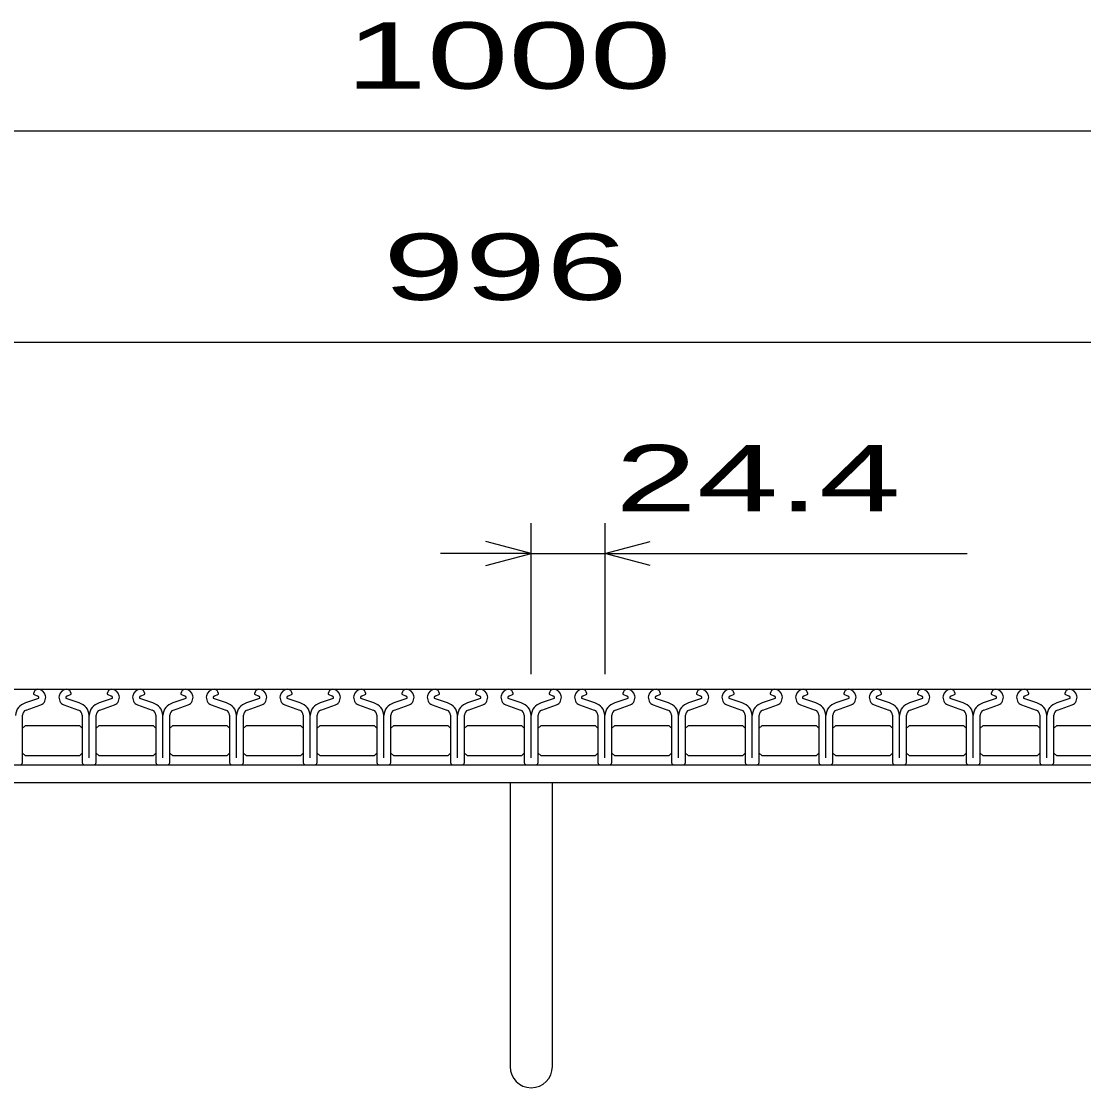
# Model space of a CAD drawing. Units: millimetres, scale not verified. Extents: x -1819 to 1731, y -1297 to 1054.
# Drawn here: x -1089.9 to -738, y -644 to -290.7 of the extents above; entities that cross this region are included whole.
import ezdxf
from ezdxf.enums import TextEntityAlignment as Align

# ---------------------------------------------------------------- set-up
doc = ezdxf.new("R2010")
doc.units = ezdxf.units.MM
doc.header["$LTSCALE"] = 10
for name, color, linetype, lineweight in [('16', 3, 'Continuous', 25), ('19', 6, 'Continuous', 25), ('22', 2, 'Continuous', 25)]:
    doc.layers.add(name, color=color, linetype=linetype, lineweight=lineweight)
doc.styles.add('ベクトル', font='')
doc.styles.get('ベクトル').set_extended_font_data('ベクトル')

msp = doc.modelspace()

# ---------------------------------------------------------------- linework, layer by layer
at = {"layer": '16'}
for p, q in [((-1419, -512), (-423, -512)), ((-1084.2, -515.01), (-1088.52, -516.53)), ((-1085.8, -513.38), (-1085.8, -513.61)), ((-1085.8, -513.61), (-1084.36, -514.31)), ((-1070.7, -516.53), (-1075.02, -515.01)), ((-1074.86, -514.31), (-1073.42, -513.61)), ((-1073.42, -513.61), (-1073.42, -513.38)), ((-1059.8, -515.01), (-1064.12, -516.53)), ((-1061.4, -513.38), (-1061.4, -513.61)), ((-1061.4, -513.61), (-1059.96, -514.31)), ((-1046.3, -516.53), (-1050.62, -515.01)), ((-1050.46, -514.31), (-1049.02, -513.61)), ((-1049.02, -513.61), (-1049.02, -513.38)), ((-1035.4, -515.01), (-1039.72, -516.53)), ((-1037, -513.38), (-1037, -513.61)), ((-1037, -513.61), (-1035.56, -514.31)), ((-1021.9, -516.53), (-1026.22, -515.01)), ((-1026.06, -514.31), (-1024.62, -513.61)), ((-1024.62, -513.61), (-1024.62, -513.38)), ((-1011, -515.01), (-1015.32, -516.53)), ((-1012.6, -513.38), (-1012.6, -513.61)), ((-1012.6, -513.61), (-1011.16, -514.31)), ((-997.5, -516.53), (-1001.82, -515.01)), ((-1001.66, -514.31), (-1000.22, -513.61)), ((-1000.22, -513.61), (-1000.22, -513.38)), ((-986.6, -515.01), (-990.92, -516.53)), ((-988.2, -513.38), (-988.2, -513.61)), ((-988.2, -513.61), (-986.76, -514.31)), ((-973.1, -516.53), (-977.42, -515.01)), ((-977.26, -514.31), (-975.82, -513.61)), ((-975.82, -513.61), (-975.82, -513.38)), ((-962.2, -515.01), (-966.52, -516.53)), ((-963.8, -513.38), (-963.8, -513.61)), ((-963.8, -513.61), (-962.36, -514.31)), ((-948.7, -516.53), (-953.02, -515.01)), ((-952.86, -514.31), (-951.42, -513.61)), ((-951.42, -513.61), (-951.42, -513.38)), ((-937.8, -515.01), (-942.12, -516.53)), ((-939.4, -513.38), (-939.4, -513.61)), ((-939.4, -513.61), (-937.96, -514.31)), ((-924.3, -516.53), (-928.62, -515.01)), ((-928.46, -514.31), (-927.02, -513.61)), ((-927.02, -513.61), (-927.02, -513.38)), ((-913.4, -515.01), (-917.72, -516.53)), ((-915, -513.38), (-915, -513.61)), ((-915, -513.61), (-913.56, -514.31)), ((-899.9, -516.53), (-904.22, -515.01)), ((-904.06, -514.31), (-902.62, -513.61)), ((-902.62, -513.61), (-902.62, -513.38)), ((-889, -515.01), (-893.32, -516.53)), ((-890.6, -513.38), (-890.6, -513.61)), ((-890.6, -513.61), (-889.16, -514.31)), ((-875.5, -516.53), (-879.82, -515.01)), ((-879.66, -514.31), (-878.22, -513.61)), ((-878.22, -513.61), (-878.22, -513.38)), ((-864.6, -515.01), (-868.92, -516.53)), ((-866.2, -513.38), (-866.2, -513.61)), ((-866.2, -513.61), (-864.76, -514.31)), ((-851.1, -516.53), (-855.42, -515.01)), ((-855.26, -514.31), (-853.82, -513.61)), ((-853.82, -513.61), (-853.82, -513.38)), ((-840.2, -515.01), (-844.52, -516.53)), ((-841.8, -513.38), (-841.8, -513.61)), ((-841.8, -513.61), (-840.36, -514.31)), ((-826.7, -516.53), (-831.02, -515.01)), ((-830.86, -514.31), (-829.42, -513.61)), ((-829.42, -513.61), (-829.42, -513.38)), ((-815.8, -515.01), (-820.12, -516.53)), ((-817.4, -513.38), (-817.4, -513.61)), ((-817.4, -513.61), (-815.96, -514.31)), ((-802.3, -516.53), (-806.62, -515.01)), ((-806.46, -514.31), (-805.02, -513.61)), ((-805.02, -513.61), (-805.02, -513.38)), ((-791.4, -515.01), (-795.72, -516.53)), ((-793, -513.38), (-793, -513.61)), ((-793, -513.61), (-791.56, -514.31)), ((-777.9, -516.53), (-782.22, -515.01)), ((-782.06, -514.31), (-780.62, -513.61)), ((-780.62, -513.61), (-780.62, -513.38)), ((-767, -515.01), (-771.32, -516.53)), ((-768.6, -513.38), (-768.6, -513.61)), ((-768.6, -513.61), (-767.16, -514.31)), ((-753.5, -516.53), (-757.82, -515.01)), ((-757.66, -514.31), (-756.22, -513.61)), ((-756.22, -513.61), (-756.22, -513.38)), ((-742.6, -515.01), (-746.92, -516.53)), ((-744.2, -513.38), (-744.2, -513.61)), ((-744.2, -513.61), (-742.76, -514.31)), ((-1088.31, -518.89), (-1083.44, -517.18)), ((-1075.78, -517.18), (-1070.91, -518.89)), ((-1063.91, -518.89), (-1059.04, -517.18)), ((-1051.38, -517.18), (-1046.51, -518.89)), ((-1039.51, -518.89), (-1034.64, -517.18)), ((-1026.98, -517.18), (-1022.11, -518.89)), ((-1015.11, -518.89), (-1010.24, -517.18)), ((-1002.58, -517.18), (-997.71, -518.89)), ((-990.71, -518.89), (-985.84, -517.18)), ((-978.18, -517.18), (-973.31, -518.89)), ((-966.31, -518.89), (-961.44, -517.18)), ((-953.78, -517.18), (-948.91, -518.89)), ((-941.91, -518.89), (-937.04, -517.18)), ((-929.38, -517.18), (-924.51, -518.89)), ((-917.51, -518.89), (-912.64, -517.18)), ((-904.98, -517.18), (-900.11, -518.89)), ((-893.11, -518.89), (-888.24, -517.18)), ((-880.58, -517.18), (-875.71, -518.89)), ((-868.71, -518.89), (-863.84, -517.18)), ((-856.18, -517.18), (-851.31, -518.89)), ((-844.31, -518.89), (-839.44, -517.18)), ((-831.78, -517.18), (-826.91, -518.89)), ((-819.91, -518.89), (-815.04, -517.18)), ((-807.38, -517.18), (-802.51, -518.89)), ((-795.51, -518.89), (-790.64, -517.18)), ((-782.98, -517.18), (-778.11, -518.89)), ((-771.11, -518.89), (-766.24, -517.18)), ((-758.58, -517.18), (-753.71, -518.89)), ((-746.71, -518.89), (-741.84, -517.18)), ((-1089.51, -536.31), (-1089.51, -520.59)), ((-1069.71, -520.59), (-1069.71, -536.31)), ((-1067.4, -534.71), (-1067.4, -520.64)), ((-1065.11, -536.31), (-1065.11, -520.59)), ((-1045.31, -520.59), (-1045.31, -536.31)), ((-1043, -534.71), (-1043, -520.64)), ((-1040.71, -536.31), (-1040.71, -520.59)), ((-1020.91, -520.59), (-1020.91, -536.31)), ((-1018.6, -534.71), (-1018.6, -520.64)), ((-1016.31, -536.31), (-1016.31, -520.59)), ((-996.51, -520.59), (-996.51, -536.31)), ((-994.2, -534.71), (-994.2, -520.64)), ((-991.91, -536.31), (-991.91, -520.59)), ((-972.11, -520.59), (-972.11, -536.31)), ((-969.8, -534.71), (-969.8, -520.64)), ((-967.51, -536.31), (-967.51, -520.59)), ((-947.71, -520.59), (-947.71, -536.31)), ((-945.4, -534.71), (-945.4, -520.64)), ((-943.11, -536.31), (-943.11, -520.59)), ((-923.31, -520.59), (-923.31, -536.31)), ((-921, -534.71), (-921, -520.64)), ((-918.71, -536.31), (-918.71, -520.59)), ((-898.91, -520.59), (-898.91, -536.31)), ((-896.6, -534.71), (-896.6, -520.64)), ((-894.31, -536.31), (-894.31, -520.59)), ((-874.51, -520.59), (-874.51, -536.31)), ((-872.2, -534.71), (-872.2, -520.64)), ((-869.91, -536.31), (-869.91, -520.59)), ((-850.11, -520.59), (-850.11, -536.31)), ((-847.8, -534.71), (-847.8, -520.64)), ((-845.51, -536.31), (-845.51, -520.59)), ((-825.71, -520.59), (-825.71, -536.31)), ((-823.4, -534.71), (-823.4, -520.64)), ((-821.11, -536.31), (-821.11, -520.59)), ((-801.31, -520.59), (-801.31, -536.31)), ((-799, -534.71), (-799, -520.64)), ((-796.71, -536.31), (-796.71, -520.59)), ((-776.91, -520.59), (-776.91, -536.31)), ((-774.6, -534.71), (-774.6, -520.64)), ((-772.31, -536.31), (-772.31, -520.59)), ((-752.51, -520.59), (-752.51, -536.31)), ((-750.2, -534.71), (-750.2, -520.64)), ((-747.91, -536.31), (-747.91, -520.59)), ((-1089.55, -525), (-1088.55, -524)), ((-1088.55, -524), (-1070.65, -524)), ((-1070.65, -524), (-1069.65, -525)), ((-1065.15, -525), (-1064.15, -524)), ((-1064.15, -524), (-1046.25, -524)), ((-1046.25, -524), (-1045.25, -525)), ((-1040.75, -525), (-1039.75, -524)), ((-1039.75, -524), (-1021.85, -524)), ((-1021.85, -524), (-1020.85, -525)), ((-1016.35, -525), (-1015.35, -524)), ((-1015.35, -524), (-997.45, -524)), ((-997.45, -524), (-996.45, -525)), ((-991.95, -525), (-990.95, -524)), ((-990.95, -524), (-973.05, -524)), ((-973.05, -524), (-972.05, -525)), ((-967.55, -525), (-966.55, -524)), ((-966.55, -524), (-948.65, -524)), ((-948.65, -524), (-947.65, -525)), ((-943.15, -525), (-942.15, -524)), ((-942.15, -524), (-924.25, -524)), ((-924.25, -524), (-923.25, -525)), ((-918.75, -525), (-917.75, -524)), ((-917.75, -524), (-899.85, -524)), ((-899.85, -524), (-898.85, -525)), ((-894.35, -525), (-893.35, -524)), ((-893.35, -524), (-875.45, -524)), ((-875.45, -524), (-874.45, -525)), ((-869.95, -525), (-868.95, -524)), ((-868.95, -524), (-851.05, -524)), ((-851.05, -524), (-850.05, -525)), ((-845.55, -525), (-844.55, -524)), ((-844.55, -524), (-826.65, -524)), ((-826.65, -524), (-825.65, -525)), ((-821.15, -525), (-820.15, -524)), ((-820.15, -524), (-802.25, -524)), ((-802.25, -524), (-801.25, -525)), ((-796.75, -525), (-795.75, -524)), ((-795.75, -524), (-777.85, -524)), ((-777.85, -524), (-776.85, -525)), ((-772.35, -525), (-771.35, -524)), ((-771.35, -524), (-753.45, -524)), ((-753.45, -524), (-752.45, -525)), ((-747.95, -525), (-746.95, -524)), ((-746.95, -524), (-729.05, -524)), ((-1088.55, -534), (-1089.55, -533)), ((-1069.65, -533), (-1070.65, -534)), ((-1064.15, -534), (-1065.15, -533)), ((-1045.25, -533), (-1046.25, -534)), ((-1039.75, -534), (-1040.75, -533)), ((-1020.85, -533), (-1021.85, -534)), ((-1015.35, -534), (-1016.35, -533)), ((-996.45, -533), (-997.45, -534)), ((-990.95, -534), (-991.95, -533)), ((-972.05, -533), (-973.05, -534)), ((-966.55, -534), (-967.55, -533)), ((-947.65, -533), (-948.65, -534)), ((-942.15, -534), (-943.15, -533)), ((-923.25, -533), (-924.25, -534)), ((-917.75, -534), (-918.75, -533)), ((-898.85, -533), (-899.85, -534)), ((-893.35, -534), (-894.35, -533)), ((-874.45, -533), (-875.45, -534)), ((-868.95, -534), (-869.95, -533)), ((-850.05, -533), (-851.05, -534)), ((-844.55, -534), (-845.55, -533)), ((-825.65, -533), (-826.65, -534)), ((-820.15, -534), (-821.15, -533)), ((-801.25, -533), (-802.25, -534)), ((-795.75, -534), (-796.75, -533)), ((-776.85, -533), (-777.85, -534)), ((-771.35, -534), (-772.35, -533)), ((-752.45, -533), (-753.45, -534)), ((-746.95, -534), (-747.95, -533)), ((-1419, -537), (-423, -537)), ((-1070.65, -534), (-1088.55, -534)), ((-1069.01, -537.01), (-1065.81, -537.01)), ((-1046.25, -534), (-1064.15, -534)), ((-1044.61, -537.01), (-1041.41, -537.01)), ((-1021.85, -534), (-1039.75, -534)), ((-1020.21, -537.01), (-1017.01, -537.01)), ((-997.45, -534), (-1015.35, -534)), ((-995.81, -537.01), (-992.61, -537.01)), ((-973.05, -534), (-990.95, -534)), ((-971.41, -537.01), (-968.21, -537.01)), ((-948.65, -534), (-966.55, -534)), ((-947.01, -537.01), (-943.81, -537.01)), ((-924.25, -534), (-942.15, -534)), ((-922.61, -537.01), (-919.41, -537.01)), ((-899.85, -534), (-917.75, -534)), ((-898.21, -537.01), (-895.01, -537.01)), ((-875.45, -534), (-893.35, -534)), ((-873.81, -537.01), (-870.61, -537.01)), ((-851.05, -534), (-868.95, -534)), ((-849.41, -537.01), (-846.21, -537.01)), ((-826.65, -534), (-844.55, -534)), ((-825.01, -537.01), (-821.81, -537.01)), ((-802.25, -534), (-820.15, -534)), ((-800.61, -537.01), (-797.41, -537.01)), ((-777.85, -534), (-795.75, -534)), ((-776.21, -537.01), (-773.01, -537.01)), ((-753.45, -534), (-771.35, -534)), ((-751.81, -537.01), (-748.61, -537.01)), ((-729.05, -534), (-746.95, -534))]:
    msp.add_line(p, q, dxfattribs=at)
for centre, radius, start, end in [((-1084.35, -513.45), 1.45, 94.45, 177.5), ((-1084.51, -514.7), 2.7, 293.32, 89.02), ((-1074.71, -514.7), 2.7, 90.98, 246.68), ((-1074.87, -513.45), 1.45, 2.5, 85.55), ((-1059.95, -513.45), 1.45, 94.45, 177.5), ((-1060.11, -514.7), 2.7, 293.32, 89.02), ((-1050.31, -514.7), 2.7, 90.98, 246.68), ((-1050.47, -513.45), 1.45, 2.5, 85.55), ((-1035.55, -513.45), 1.45, 94.45, 177.5), ((-1035.71, -514.7), 2.7, 293.32, 89.02), ((-1025.91, -514.7), 2.7, 90.98, 246.68), ((-1026.07, -513.45), 1.45, 2.5, 85.55), ((-1011.15, -513.45), 1.45, 94.45, 177.5), ((-1011.31, -514.7), 2.7, 293.32, 89.02), ((-1001.51, -514.7), 2.7, 90.98, 246.68), ((-1001.67, -513.45), 1.45, 2.5, 85.55), ((-986.75, -513.45), 1.45, 94.45, 177.5), ((-986.91, -514.7), 2.7, 293.32, 89.02), ((-977.11, -514.7), 2.7, 90.98, 246.68), ((-977.27, -513.45), 1.45, 2.5, 85.55), ((-962.35, -513.45), 1.45, 94.45, 177.5), ((-962.51, -514.7), 2.7, 293.32, 89.02), ((-952.71, -514.7), 2.7, 90.98, 246.68), ((-952.87, -513.45), 1.45, 2.5, 85.55), ((-937.95, -513.45), 1.45, 94.45, 177.5), ((-938.11, -514.7), 2.7, 293.32, 89.02), ((-928.31, -514.7), 2.7, 90.98, 246.68), ((-928.47, -513.45), 1.45, 2.5, 85.55), ((-913.55, -513.45), 1.45, 94.45, 177.5), ((-913.71, -514.7), 2.7, 293.32, 89.02), ((-903.91, -514.7), 2.7, 90.98, 246.68), ((-904.07, -513.45), 1.45, 2.5, 85.55), ((-889.15, -513.45), 1.45, 94.45, 177.5), ((-889.31, -514.7), 2.7, 293.32, 89.02), ((-879.51, -514.7), 2.7, 90.98, 246.68), ((-879.67, -513.45), 1.45, 2.5, 85.55), ((-864.75, -513.45), 1.45, 94.45, 177.5), ((-864.91, -514.7), 2.7, 293.32, 89.02), ((-855.11, -514.7), 2.7, 90.98, 246.68), ((-855.27, -513.45), 1.45, 2.5, 85.55), ((-840.35, -513.45), 1.45, 94.45, 177.5), ((-840.51, -514.7), 2.7, 293.32, 89.02), ((-830.71, -514.7), 2.7, 90.98, 246.68), ((-830.87, -513.45), 1.45, 2.5, 85.55), ((-815.95, -513.45), 1.45, 94.45, 177.5), ((-816.11, -514.7), 2.7, 293.32, 89.02), ((-806.31, -514.7), 2.7, 90.98, 246.68), ((-806.47, -513.45), 1.45, 2.5, 85.55), ((-791.55, -513.45), 1.45, 94.45, 177.5), ((-791.71, -514.7), 2.7, 293.32, 89.02), ((-781.91, -514.7), 2.7, 90.98, 246.68), ((-782.07, -513.45), 1.45, 2.5, 85.55), ((-767.15, -513.45), 1.45, 94.45, 177.5), ((-767.31, -514.7), 2.7, 293.32, 89.02), ((-757.51, -514.7), 2.7, 90.98, 246.68), ((-757.67, -513.45), 1.45, 2.5, 85.55), ((-742.75, -513.45), 1.45, 94.45, 177.5), ((-742.91, -514.7), 2.7, 293.32, 89.02), ((-1084.53, -514.72), 0.44, 317.67, 68.09), ((-1074.69, -514.72), 0.44, 111.91, 222.33), ((-1060.13, -514.72), 0.44, 317.67, 68.09), ((-1050.29, -514.72), 0.44, 111.91, 222.33), ((-1035.73, -514.72), 0.44, 317.67, 68.09), ((-1025.89, -514.72), 0.44, 111.91, 222.33), ((-1011.33, -514.72), 0.44, 317.67, 68.09), ((-1001.49, -514.72), 0.44, 111.91, 222.33), ((-986.93, -514.72), 0.44, 317.67, 68.09), ((-977.09, -514.72), 0.44, 111.91, 222.33), ((-962.53, -514.72), 0.44, 317.67, 68.09), ((-952.69, -514.72), 0.44, 111.91, 222.33), ((-938.13, -514.72), 0.44, 317.67, 68.09), ((-928.29, -514.72), 0.44, 111.91, 222.33), ((-913.73, -514.72), 0.44, 317.67, 68.09), ((-903.89, -514.72), 0.44, 111.91, 222.33), ((-889.33, -514.72), 0.44, 317.67, 68.09), ((-879.49, -514.72), 0.44, 111.91, 222.33), ((-864.93, -514.72), 0.44, 317.67, 68.09), ((-855.09, -514.72), 0.44, 111.91, 222.33), ((-840.53, -514.72), 0.44, 317.67, 68.09), ((-830.69, -514.72), 0.44, 111.91, 222.33), ((-816.13, -514.72), 0.44, 317.67, 68.09), ((-806.29, -514.72), 0.44, 111.91, 222.33), ((-791.73, -514.72), 0.44, 317.67, 68.09), ((-781.89, -514.72), 0.44, 111.91, 222.33), ((-767.33, -514.72), 0.44, 317.67, 68.09), ((-757.49, -514.72), 0.44, 111.91, 222.33), ((-742.93, -514.72), 0.44, 317.67, 68.09), ((-1087.23, -520.94), 4.6, 106.3, 176.22), ((-1087.71, -520.59), 1.8, 109.42, 180), ((-1071.51, -520.59), 1.8, 0, 70.58), ((-1071.99, -520.94), 4.6, 3.78, 73.7), ((-1062.83, -520.94), 4.6, 106.3, 176.22), ((-1063.31, -520.59), 1.8, 109.42, 180), ((-1047.11, -520.59), 1.8, 0, 70.58), ((-1047.59, -520.94), 4.6, 3.78, 73.7), ((-1038.43, -520.94), 4.6, 106.3, 176.22), ((-1038.91, -520.59), 1.8, 109.42, 180), ((-1022.71, -520.59), 1.8, 0, 70.58), ((-1023.19, -520.94), 4.6, 3.78, 73.7), ((-1014.03, -520.94), 4.6, 106.3, 176.22), ((-1014.51, -520.59), 1.8, 109.42, 180), ((-998.31, -520.59), 1.8, 0, 70.58), ((-998.79, -520.94), 4.6, 3.78, 73.7), ((-989.63, -520.94), 4.6, 106.3, 176.22), ((-990.11, -520.59), 1.8, 109.42, 180), ((-973.91, -520.59), 1.8, 0, 70.58), ((-974.39, -520.94), 4.6, 3.78, 73.7), ((-965.23, -520.94), 4.6, 106.3, 176.22), ((-965.71, -520.59), 1.8, 109.42, 180), ((-949.51, -520.59), 1.8, 0, 70.58), ((-949.99, -520.94), 4.6, 3.78, 73.7), ((-940.83, -520.94), 4.6, 106.3, 176.22), ((-941.31, -520.59), 1.8, 109.42, 180), ((-925.11, -520.59), 1.8, 0, 70.58), ((-925.59, -520.94), 4.6, 3.78, 73.7), ((-916.43, -520.94), 4.6, 106.3, 176.22), ((-916.91, -520.59), 1.8, 109.42, 180), ((-900.71, -520.59), 1.8, 0, 70.58), ((-901.19, -520.94), 4.6, 3.78, 73.7), ((-892.03, -520.94), 4.6, 106.3, 176.22), ((-892.51, -520.59), 1.8, 109.42, 180), ((-876.31, -520.59), 1.8, 0, 70.58), ((-876.79, -520.94), 4.6, 3.78, 73.7), ((-867.63, -520.94), 4.6, 106.3, 176.22), ((-868.11, -520.59), 1.8, 109.42, 180), ((-851.91, -520.59), 1.8, 0, 70.58), ((-852.39, -520.94), 4.6, 3.78, 73.7), ((-843.23, -520.94), 4.6, 106.3, 176.22), ((-843.71, -520.59), 1.8, 109.42, 180), ((-827.51, -520.59), 1.8, 0, 70.58), ((-827.99, -520.94), 4.6, 3.78, 73.7), ((-818.83, -520.94), 4.6, 106.3, 176.22), ((-819.31, -520.59), 1.8, 109.42, 180), ((-803.11, -520.59), 1.8, 0, 70.58), ((-803.59, -520.94), 4.6, 3.78, 73.7), ((-794.43, -520.94), 4.6, 106.3, 176.22), ((-794.91, -520.59), 1.8, 109.42, 180), ((-778.71, -520.59), 1.8, 0, 70.58), ((-779.19, -520.94), 4.6, 3.78, 73.7), ((-770.03, -520.94), 4.6, 106.3, 176.22), ((-770.51, -520.59), 1.8, 109.42, 180), ((-754.31, -520.59), 1.8, 0, 70.58), ((-754.79, -520.94), 4.6, 3.78, 73.7), ((-745.63, -520.94), 4.6, 106.3, 176.22), ((-746.11, -520.59), 1.8, 109.42, 180), ((-1090.21, -536.31), 0.7, 270, 0), ((-1069.01, -536.31), 0.7, 180, 270), ((-1065.81, -536.31), 0.7, 270, 0), ((-1044.61, -536.31), 0.7, 180, 270), ((-1041.41, -536.31), 0.7, 270, 0), ((-1020.21, -536.31), 0.7, 180, 270), ((-1017.01, -536.31), 0.7, 270, 0), ((-995.81, -536.31), 0.7, 180, 270), ((-992.61, -536.31), 0.7, 270, 0), ((-971.41, -536.31), 0.7, 180, 270), ((-968.21, -536.31), 0.7, 270, 0), ((-947.01, -536.31), 0.7, 180, 270), ((-943.81, -536.31), 0.7, 270, 0), ((-922.61, -536.31), 0.7, 180, 270), ((-919.41, -536.31), 0.7, 270, 0), ((-898.21, -536.31), 0.7, 180, 270), ((-895.01, -536.31), 0.7, 270, 0), ((-873.81, -536.31), 0.7, 180, 270), ((-870.61, -536.31), 0.7, 270, 0), ((-849.41, -536.31), 0.7, 180, 270), ((-846.21, -536.31), 0.7, 270, 0), ((-825.01, -536.31), 0.7, 180, 270), ((-821.81, -536.31), 0.7, 270, 0), ((-800.61, -536.31), 0.7, 180, 270), ((-797.41, -536.31), 0.7, 270, 0), ((-776.21, -536.31), 0.7, 180, 270), ((-773.01, -536.31), 0.7, 270, 0), ((-751.81, -536.31), 0.7, 180, 270), ((-748.61, -536.31), 0.7, 270, 0)]:
    msp.add_arc(centre, radius, start, end, dxfattribs=at)
at = {"layer": '19'}
for p, q in [((-1421, -537), (-421, -537)), ((-421, -543), (-1421, -543)), ((-928, -543), (-928, -637)), ((-914, -637), (-914, -543))]:
    msp.add_line(p, q, dxfattribs=at)
msp.add_arc((-921, -637), 7, 180, 0, dxfattribs=at)
at = {"layer": '22', "color": 4}
for p, q in [((-1421, -327), (-421, -327)), ((-1419, -397), (-423, -397)), ((-921, -507), (-921, -457)), ((-896.6, -457), (-896.6, -507)), ((-921, -467), (-936, -463)), ((-896.6, -467), (-881.6, -463)), ((-921, -467), (-951, -467)), ((-936, -471), (-921, -467)), ((-921, -467), (-896.6, -467)), ((-881.6, -471), (-896.6, -467)), ((-896.6, -467), (-776.6, -467))]:
    msp.add_line(p, q, dxfattribs=at)

# ---------------------------------------------------------------- texts
at = {"layer": '22', "style": 'ベクトル', "width": 1.65}
for s, p in [(' 1000 ', (-996, -302)), (' 996 ', (-983.5, -372)), (' 24.4 ', (-906.6, -442))]:
    msp.add_text(s, height=21.99, dxfattribs=at).set_placement(p, align=Align.MIDDLE_LEFT)

doc.saveas('drawing.dxf')
